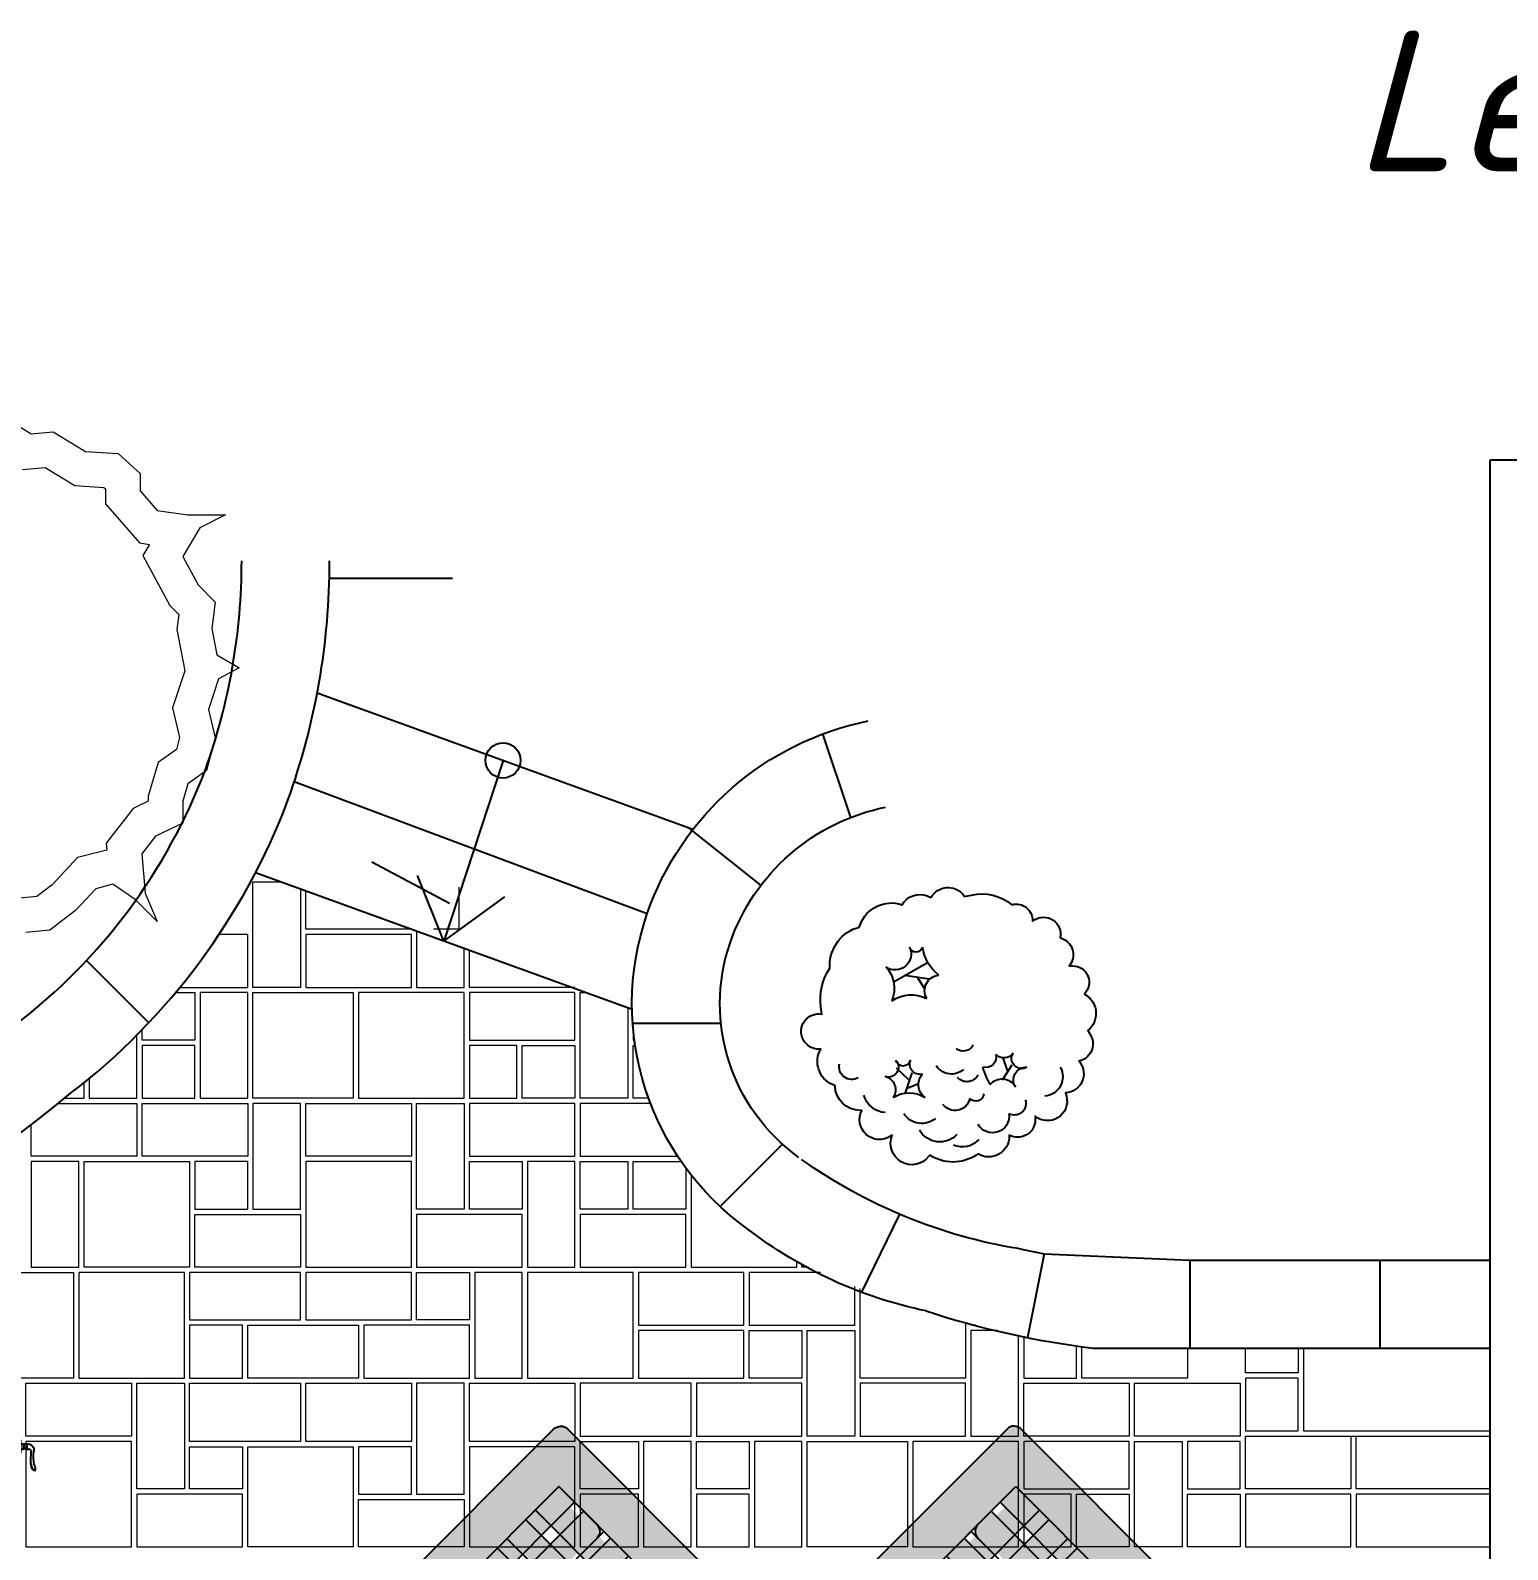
# Model space of a CAD drawing. Header units: millimetres. Extents: x 38613 to 88834, y 14193 to 29607.
# Drawn here: x 43766 to 47963, y 25291 to 29607 of the extents above; entities that cross this region are included whole.
import ezdxf

# ---------------------------------------------------------------- set-up
doc = ezdxf.new("R2010")
doc.units = ezdxf.units.MM
for name, color, linetype in [('doors', 4, 'Continuous'), ('dwgmodels.com expl', 164, 'Continuous'), ('Furn', 34, 'Continuous'), ('furn hatch', 254, 'Continuous'), ('zelen', 69, 'Continuous')]:
    doc.layers.add(name, color=color, linetype=linetype)
doc.layers.add('Floor', color=7, linetype='Continuous', lineweight=0, true_color=0xd6d6d6)
doc.styles.add('ISO', font='isocpeui.ttf')

# ---------------------------------------------------------------- blocks, each defined once
blk = doc.blocks.new('Z_12')
for p, q in [((198.6, 164.5), (101.4, 220.7)), ((166.2, 184.3), (96.8, 174.4)), ((131.5, 181), (110.7, 147.9)), ((-111.5, -113.4), (-139.3, -70.4)), ((-125.4, -86.9), (-113.9, -50.5)), ((154.7, -113.4), (189.4, -80.3)), ((159.3, -136.5), (126.9, -123.3)), ((163.9, -149.8), (145.4, -93.5))]:
    blk.add_line(p, q)
blk.add_lwpolyline([(-12.9, 409.3), (-23.4, 411.8, 0.233912), (-138.6, 384.6, 0.503334), (-197, 337.9), (-202, 341.2, 0.669178), (-275.6, 291.1), (-283.3, 287.8, 0.501791), (-301, 210.9), (-311.2, 210.9, 0.669753), (-344.2, 130.8), (-349.3, 127.4, 0.506877), (-354.3, 27.2), (-362, 13.9, 0.50807), (-329, -59.6), (-331.5, -63, 0.604429), (-290.9, -149.8), (-293.4, -159.8, 0.721665), (-204.6, -216.6), (-204.6, -226.6, 0.571157), (-131, -270.1), (-131, -273.4, 0.58413), (-42.1, -323.5), (-37, -326.8, 0.29945), (95, -326.8), (97.5, -330.2, 0.881287), (201.6, -270.1), (206.7, -273.4, 0.773911), (287.9, -199.9), (293, -199.9, 0.41034), (364.1, -129.8), (371.7, -126.4, 0.446165), (404.7, -26.2), (409.8, -26.2, 1.078884), (402.1, 74), (404.7, 94, 0.178022), (379.3, 204.3), (379.3, 210.9, 0.336876), (295.5, 321.2), (293, 327.8, 0.401413), (173.7, 384.6), (168.6, 391.3, 0.392042), (92.4, 404.7), (87.4, 411.4, 0.518997), (-4, 408)], format="xyb", close=True)
for centre, radius, start, end in [((-3.4, 279.8), 119.8, 307.2011, 352.3009), ((133.8, 269.3), 19.3, 196.6364, 343.3636), ((193.3, 244.4), 45.3, 154.7784, 305.3166), ((65.5, 140.3), 44.2, 329.9007, 85.4842), ((285.8, 147), 89.8, 137.6158, 203.209), ((147.7, 28), 100.3, 56.3805, 116.0143), ((-166.3, -52.2), 28.8, 239.3789, 31.1177), ((-116, -19.2), 31.4, 215.1672, 317.0471), ((-63.7, -47.8), 30.2, 166.1806, 284.8346), ((0, 0), 31.5, 206.6201, 310.304), ((-227, -104), 55.9, 151.0951, 264.9167), ((-179.1, -113.4), 36.4, 326.9926, 92.917), ((-260.8, -20.2), 212.5, 329.9502, 344.4972), ((33.6, -46.5), 50.3, 227.4798, 327.3238), ((122.5, -68.1), 29.6, 255.9127, 21.7324), ((170.9, -52.3), 21.4, 193.1088, 346.8912), ((212.3, -76.7), 28.4, 136.4013, 289.6309), ((316.7, -76.1), 35.9, 238.8912, 14.5226), ((-110.6, -152.8), 42.7, 37.7844, 152.7504), ((-10.7, -82), 36.3, 210.0333, 316.9232), ((82.3, -126.8), 44.6, 305.7896, 42.2257), ((231.6, -141.5), 39.3, 104.3993, 213.1112), ((-145.4, -180.4), 32.7, 160.7898, 297.9907), ((-35.8, -151.2), 22.6, 184.6947, 318.1365), ((23.1, -156.8), 43.1, 192.6971, 322.8693), ((153.5, -232.1), 82.5, 56.8511, 123.1489), ((217.4, -139.4), 66.8, 273.7672, 345.2386), ((-83.3, -216.1), 47.2, 171.6823, 330.9212), ((117.6, -176.4), 60.6, 229.5022, 327.1741), ((66.4, -222.3), 67, 223.9191, 330.2475), ((2.7, -241.5), 62.2, 220.7316, 293.3103)]:
    blk.add_arc(centre, radius, start, end)
blk = doc.blocks.new('gad fu')
at = {"layer": 'furn hatch'}
blk.add_hatch(color=256, dxfattribs=at).paths.add_polyline_path([(440, 850, 0.414214), (410, 880), (330, 880, 0.414214), (300, 850), (300, 140), (-300, 140), (-300, 310), (-300, 850, 0.414214), (-330, 880), (-410, 880, 0.414214), (-440, 850), (-440, 30, 0.414214), (-410, 0), (410, 0, 0.414214), (440, 30)])
h = blk.add_hatch(color=256, dxfattribs=at)
h.paths.add_polyline_path([(-200, 810), (-200, 850), (-270, 850, 0.085164), (-280, 848.3), (-280, 810)])
h.paths.add_polyline_path([(-280, 730), (-280, 690), (-200, 690), (-200, 730)])
h.paths.add_polyline_path([(-280, 610), (-280, 570), (-200, 570), (-200, 610)])
h.paths.add_polyline_path([(-280, 490), (-280, 450), (-200, 450), (-200, 490)])
h.paths.add_polyline_path([(-200, 340), (-200, 450), (-280, 450), (-280, 340)])
h.paths.add_polyline_path([(-270, 340, 0.085164), (-280, 338.3), (-280, 140), (-200, 140), (-200, 340)])
h = blk.add_hatch(color=256, dxfattribs=at)
h.paths.add_polyline_path([(-160, 850), (-160, 810), (-80, 810), (-80, 850)])
h.paths.add_polyline_path([(-160, 730), (-160, 690), (-80, 690), (-80, 730)])
h.paths.add_polyline_path([(-80, 570), (-80, 610), (-160, 610), (-160, 570)])
h.paths.add_polyline_path([(-80, 450), (-80, 490), (-160, 490), (-160, 450)])
h.paths.add_polyline_path([(-80, 340), (-80, 370), (-160, 370), (-160, 340)])
h.paths.add_polyline_path([(-160, 340), (-160, 330), (-80, 330), (-80, 340)])
h.paths.add_polyline_path([(-80, 210), (-80, 250), (-160, 250), (-160, 210)])
h = blk.add_hatch(color=256, dxfattribs=at)
h.paths.add_polyline_path([(-40, 250), (-40, 210), (40, 210), (40, 250)])
h.paths.add_polyline_path([(40, 340), (40, 370), (-40, 370), (-40, 340)])
h.paths.add_polyline_path([(-40, 340), (-40, 330), (40, 330), (40, 340)])
h.paths.add_polyline_path([(40, 450), (40, 490), (-40, 490), (-40, 450)])
h.paths.add_polyline_path([(40, 570), (40, 610), (-40, 610), (-40, 570)])
h.paths.add_polyline_path([(40, 690), (40, 730), (-40, 730), (-40, 690)])
h.paths.add_polyline_path([(-40, 850), (-40, 810), (40, 810), (40, 850)])
h.paths.add_polyline_path([(80, 850), (80, 810), (160, 810), (160, 850)])
h.paths.add_polyline_path([(80, 730), (80, 690), (160, 690), (160, 730)])
h.paths.add_polyline_path([(80, 610), (80, 570), (160, 570), (160, 610)])
h.paths.add_polyline_path([(80, 490), (80, 450), (160, 450), (160, 490)])
h.paths.add_polyline_path([(160, 340), (160, 370), (80, 370), (80, 340)])
h.paths.add_polyline_path([(160, 330), (160, 340), (80, 340), (80, 330)])
h.paths.add_polyline_path([(160, 210), (160, 250), (80, 250), (80, 210)])
h.paths.add_polyline_path([(280, 210), (280, 250), (200, 250), (200, 210)])
h.paths.add_polyline_path([(200, 340), (200, 330), (280, 330), (280, 338.3, 0.085164), (270, 340)])
h.paths.add_polyline_path([(270, 340), (280, 340), (280, 370), (200, 370), (200, 340)])
h.paths.add_polyline_path([(280, 450), (280, 490), (200, 490), (200, 450)])
h.paths.add_polyline_path([(200, 570), (200, 490), (280, 490), (280, 570)])
h.paths.add_polyline_path([(280, 570), (280, 610), (200, 610), (200, 570)])
h.paths.add_polyline_path([(200, 730), (200, 690), (280, 690), (280, 730)])
h.paths.add_polyline_path([(280, 810), (280, 848.3, 0.085164), (270, 850), (200, 850), (200, 810)])
h = blk.add_hatch(color=256, dxfattribs=at)
h.paths.add_polyline_path([(280, 490), (300, 490), (300, 570), (280, 570)])
h.paths.add_polyline_path([(280, 570), (200, 570), (200, 490), (280, 490)])
h.paths.add_polyline_path([(200, 570), (160, 570), (160, 490), (200, 490)])
h.paths.add_polyline_path([(160, 570), (80, 570), (80, 490), (160, 490)])
h.paths.add_polyline_path([(80, 570), (40, 570), (40, 490), (80, 490)])
h.paths.add_polyline_path([(40, 570), (-40, 570), (-40, 490), (40, 490)])
h.paths.add_polyline_path([(-40, 570), (-80, 570), (-80, 490), (-40, 490)])
h.paths.add_polyline_path([(-80, 570), (-160, 570), (-160, 490), (-80, 490)])
h.paths.add_polyline_path([(-160, 570), (-200, 570), (-200, 490), (-160, 490)])
h.paths.add_polyline_path([(-200, 570), (-280, 570), (-280, 490), (-200, 490)])
h.paths.add_polyline_path([(-280, 570), (-300, 570), (-300, 490), (-280, 490)])
h.paths.add_polyline_path([(-300, 610), (-280, 610), (-280, 690), (-300, 690)])
h.paths.add_polyline_path([(-280, 610), (-200, 610), (-200, 690), (-280, 690)])
h.paths.add_polyline_path([(-200, 610), (-160, 610), (-160, 690), (-200, 690)])
h.paths.add_polyline_path([(-160, 610), (-80, 610), (-80, 690), (-160, 690)])
h.paths.add_polyline_path([(-40, 690), (-80, 690), (-80, 610), (-40, 610)])
h.paths.add_polyline_path([(40, 690), (-40, 690), (-40, 610), (40, 610)])
h.paths.add_polyline_path([(40, 610), (80, 610), (80, 690), (40, 690)])
h.paths.add_polyline_path([(80, 610), (160, 610), (160, 690), (80, 690)])
h.paths.add_polyline_path([(200, 690), (160, 690), (160, 610), (200, 610)])
h.paths.add_polyline_path([(200, 610), (280, 610), (280, 690), (200, 690)])
h.paths.add_polyline_path([(300, 690), (280, 690), (280, 610), (300, 610)])
h.paths.add_polyline_path([(300, 810), (280, 810), (280, 730), (300, 730)])
h.paths.add_polyline_path([(280, 810), (200, 810), (200, 730), (280, 730)])
h.paths.add_polyline_path([(160, 730), (200, 730), (200, 810), (160, 810)])
h.paths.add_polyline_path([(160, 810), (80, 810), (80, 730), (160, 730)])
h.paths.add_polyline_path([(80, 810), (40, 810), (40, 730), (80, 730)])
h.paths.add_polyline_path([(40, 810), (-40, 810), (-40, 730), (40, 730)])
h.paths.add_polyline_path([(-40, 810), (-80, 810), (-80, 730), (-40, 730)])
h.paths.add_polyline_path([(-80, 730), (-80, 810), (-160, 810), (-160, 730)])
h.paths.add_polyline_path([(-200, 730), (-160, 730), (-160, 810), (-200, 810)])
h.paths.add_polyline_path([(-200, 810), (-280, 810), (-280, 730), (-200, 730)])
h.paths.add_polyline_path([(-280, 810), (-300, 810), (-300, 730), (-280, 730)])
h = blk.add_hatch(color=256, dxfattribs=at)
h.paths.add_polyline_path([(-280, 210), (-300, 210), (-300, 140), (-280, 140)])
h.paths.add_polyline_path([(-200, 210), (-280, 210), (-280, 140), (-200, 140)])
h.paths.add_polyline_path([(-160, 210), (-200, 210), (-200, 140), (-160, 140)])
h.paths.add_polyline_path([(-80, 210), (-160, 210), (-160, 140), (-80, 140)])
h.paths.add_polyline_path([(-40, 210), (-80, 210), (-80, 140), (-40, 140)])
h.paths.add_polyline_path([(40, 210), (-40, 210), (-40, 140), (40, 140)])
h.paths.add_polyline_path([(80, 210), (40, 210), (40, 140), (80, 140)])
h.paths.add_polyline_path([(160, 210), (80, 210), (80, 140), (160, 140)])
h.paths.add_polyline_path([(200, 210), (160, 210), (160, 140), (200, 140)])
h.paths.add_polyline_path([(280, 210), (200, 210), (200, 140), (280, 140)])
h.paths.add_polyline_path([(300, 210), (280, 210), (280, 140), (300, 140)])
h.paths.add_polyline_path([(300, 310, 0.184483), (292.4, 330), (280, 330), (280, 250), (300, 250)])
h.paths.add_polyline_path([(280, 330), (200, 330), (200, 250), (280, 250)])
h.paths.add_polyline_path([(200, 330), (160, 330), (160, 250), (200, 250)])
h.paths.add_polyline_path([(160, 330), (80, 330), (80, 250), (160, 250)])
h.paths.add_polyline_path([(80, 330), (40, 330), (40, 250), (80, 250)])
h.paths.add_polyline_path([(-40, 330), (-80, 330), (-80, 250), (-40, 250)])
h.paths.add_polyline_path([(40, 330), (-40, 330), (-40, 250), (40, 250)])
h.paths.add_polyline_path([(-80, 330), (-160, 330), (-160, 250), (-80, 250)])
h.paths.add_polyline_path([(-160, 330), (-200, 330), (-200, 250), (-160, 250)])
h.paths.add_polyline_path([(-200, 330), (-280, 330), (-280, 250), (-200, 250)])
h.paths.add_polyline_path([(-280, 330), (-292.4, 330, 0.184483), (-300, 310), (-300, 250), (-280, 250)])
h.paths.add_polyline_path([(-280, 450), (-300, 450), (-300, 370), (-280, 370)])
h.paths.add_polyline_path([(-200, 450), (-280, 450), (-280, 370), (-200, 370)])
h.paths.add_polyline_path([(-160, 450), (-200, 450), (-200, 370), (-160, 370)])
h.paths.add_polyline_path([(-80, 450), (-160, 450), (-160, 370), (-80, 370)])
h.paths.add_polyline_path([(-40, 450), (-80, 450), (-80, 370), (-40, 370)])
h.paths.add_polyline_path([(40, 450), (-40, 450), (-40, 370), (40, 370)])
h.paths.add_polyline_path([(160, 450), (80, 450), (80, 370), (160, 370)])
h.paths.add_polyline_path([(80, 450), (40, 450), (40, 370), (80, 370)])
h.paths.add_polyline_path([(200, 450), (160, 450), (160, 370), (200, 370)])
h.paths.add_polyline_path([(280, 450), (200, 450), (200, 370), (280, 370)])
h.paths.add_polyline_path([(300, 450), (280, 450), (280, 370), (300, 370)])
at = {"color": 0}
for points in [[(-300, 140), (-300, 850, 0.414214), (-330, 880), (-410, 880, 0.414214), (-440, 850), (-440, 30, 0.414214), (-410, 0), (410, 0, 0.414214), (440, 30), (440, 850, 0.414214), (410, 880), (330, 880, 0.414214), (300, 850), (300, 140), (-300, 140), (-300, 850)], [(-300, 340), (270, 340, -0.414214), (300, 310), (300, 140), (-300, 140), (-300, 310, -0.414214), (-270, 340), (300, 340), (300, 820, 0.414214), (270, 850), (-270, 850, 0.414214), (-300, 820), (-300, 340)]]:
    blk.add_lwpolyline(points, format="xyb", dxfattribs=at)
at = {"layer": 'furn hatch'}
for p, q in [((-200, 850), (-200, 140)), ((-160, 850), (-160, 140)), ((-80, 850), (-80, 140)), ((-40, 850), (-40, 140)), ((40, 850), (40, 140)), ((80, 850), (80, 140)), ((160, 850), (160, 140)), ((200, 850), (200, 140)), ((300, 810), (-300, 810)), ((300, 730), (-300, 730)), ((300, 690), (-300, 690)), ((300, 610), (-300, 610)), ((300, 570), (-300, 570)), ((300, 490), (-300, 490)), ((300, 450), (-300, 450)), ((300, 370), (-300, 370)), ((300, 250), (-300, 250)), ((-300, 210), (300, 210))]:
    blk.add_line(p, q, dxfattribs=at)
blk = doc.blocks.new('door-handle')
at = {"color": 0}
for p, q in [((-32, 10), (-32, -10)), ((-30, 9), (-32, 9)), ((-30, 9), (-30, -9)), ((-19, 9), (-21, 9)), ((-21, 9), (-21, -9)), ((-19, 10), (-19, -10)), ((-9, 10), (-19, 10)), ((0, 25), (-9, 25)), ((-9, 25), (-9, -25)), ((0, -25), (0, 25)), ((-32, -10), (-40.3, -10)), ((-30, -9), (-32, -9)), ((-19, -9), (-21, -9)), ((-9, -10), (-19, -10)), ((-9, -25), (0, -25)), ((-61.7, -93.1), (-60.8, -94))]:
    blk.add_line(p, q, dxfattribs=at)
for centre, radius, start, end in [((-34.5, -14.9), 25, 84.35495, 191.57472), ((-25.5, 16.2), 8.47, 237.89021, 302.10979), ((-242.8, -39.2), 184.8, 350.53954, 5.99139), ((-39.7, -19.5), 9.55, 85.97688, 192.32568), ((-595.6, -61.6), 548.1, 359.69304, 4.18611), ((-25.5, -16.2), 8.47, 57.89021, 122.10979), ((-38.9, -82.4), 25.1, 149.32935, 204.97263), ((-91.1, -62.2), 42.6, 313.56134, 358.16916), ((-90.2, -63.1), 42.6, 313.56134, 358.16916)]:
    blk.add_arc(centre, radius, start, end, dxfattribs=at)
blk = doc.blocks.new('door 810x125')
at = {"layer": 'doors', "color": 34, "linetype": 'ByBlock'}
for points in [[(-62.5, -32), (-82.5, -32), (-82.5, -12), (-72.5, -12), (-72.5, 28), (-82.5, 28), (-82.5, 48), (-62.5, 48)], [(62.5, -32), (82.5, -32), (82.5, -12), (72.5, -12), (72.5, 28), (82.5, 28), (82.5, 48), (62.5, 48)], [(62.5, 0), (-62.5, 0), (-62.5, -47), (-10.5, -47), (-10.5, -32), (62.5, -32), (62.5, 0)], [(29.5, -32), (735.5, -32), (735.5, -72), (29.5, -72), (29.5, -32)], [(62.5, -810), (-62.5, -810), (-62.5, -763), (-10.5, -763), (-10.5, -778), (62.5, -778), (62.5, -810)], [(-62.5, -778), (-82.5, -778), (-82.5, -798), (-72.5, -798), (-72.5, -838), (-82.5, -838), (-82.5, -858), (-62.5, -858)], [(62.5, -778), (82.5, -778), (82.5, -798), (72.5, -798), (72.5, -838), (82.5, -838), (82.5, -858), (62.5, -858)]]:
    blk.add_lwpolyline(points, dxfattribs=at)
at = {"layer": 'doors'}
blk.add_arc((-10.5, -32), 746.3, 272.8011, 358.4643, dxfattribs=at)
at = {"layer": 'doors', "color": 34, "linetype": 'ByBlock', "zscale": 0.07530120532436947}
for p, xscale, yscale, rotation in [((681.6, -32), 0.7530120532028377, 0.7530120532028377, 270.0000000310026), ((681.6, -72), -0.753012053319253, 0.753012053319253, 269.9999999689974)]:
    blk.add_blockref('door-handle', p, dxfattribs=dict(at, xscale=xscale, yscale=yscale, rotation=rotation))

msp = doc.modelspace()

# ---------------------------------------------------------------- linework, layer by layer
for p, q in [((47913.3, 24989.6), (47913.3, 28387.2)), ((47913.3, 28387.2), (48113.3, 28387.2))]:
    msp.add_line(p, q)
at = {"layer": 'doors', "color": 4}
for p, q in [((46573.1, 26145.9), (46646, 26131.6)), ((46646, 26131.6), (47060.4, 26113.3)), ((47060.4, 26113.3), (47913.3, 26113.3)), ((47600.2, 26113.3), (47600.2, 25863.3))]:
    msp.add_line(p, q, dxfattribs=at)
for points in [[(39613.3, 26113.3), (42197.5, 26113.3, 0.142849), (43724, 26782.4, 0.13981), (44263.1, 27506.4, 0.086089), (44366.2, 28100.3, 0.086089)], [(40213.3, 25863.3), (42213.3, 25863.3, 0.143726), (43880.3, 26587.2, 0.139373), (44497.7, 27419.9, 0.086378), (44616.2, 28100.2)], [(45804.3, 26201.4, -0.331114), (45517.4, 27095.1, -0.265949), (46146, 27645.1)], [(45949.7, 26404.8, -0.330899), (45753.9, 27014, -0.265758), (46195.4, 27400.1, -0.265758)], [(46573.1, 26145.9, -0.115024), (45956.8, 26399.6, -0.113141)], [(46311.2, 25968.8, -0.113141), (45804.3, 26201.4, 0.942953)], [(46311.2, 25968.8, 0.048649), (46785.5, 25863.3), (47913.3, 25863.3)]]:
    msp.add_lwpolyline(points, format="xyb", dxfattribs=at)
for points in [[(44615.6, 28050.5), (44965.5, 28050.5)], [(45648.4, 27337), (44580.8, 27724.4)], [(46096.7, 27371), (46017.5, 27608.4)], [(45108.9, 27532.8), (44940.4, 27019.5), (44866.2, 27206.4)], [(45108.9, 27532.8), (44940.4, 27019.5), (45113.9, 27145.6)], [(45518.1, 27097.1), (44515.6, 27472)], [(45841.8, 27178.4), (45638.1, 27340.7)], [(44956.8, 27126.2), (44736.1, 27244)], [(45475.4, 26825.3), (44405.4, 27213.6)], [(44102.1, 26787.6), (43925.2, 26964.4)], [(45728.1, 26785.6), (45477.2, 26785.6)], [(45902.7, 26442.6), (45725.7, 26265.7)], [(46235.3, 26243.6), (46127.1, 26022.1)], [(46646, 26131.6), (46599.3, 25893.2)], [(47060.4, 26113.3), (47060.4, 25863.3)]]:
    msp.add_lwpolyline(points, dxfattribs=at)
msp.add_circle((45108.6, 27532.9), 50, dxfattribs=at)
at = {"layer": 'Floor'}
for points in [[(44398.3, 26888.3), (44398.3, 27188.3), (44475, 27188.3)], [(44533.3, 27167.2), (44533.3, 26888.3), (44398.3, 26888.3)], [(44848.3, 27053.3), (44548.3, 27053.3), (44548.3, 27161.7)], [(44983.3, 27172.5), (44983.3, 27053.3), (44911.6, 27053.3)], [(44190.7, 26888.3), (44383.3, 26888.3), (44383.3, 27038.3), (44301.7, 27038.3)], [(44848.3, 27038.3), (44548.3, 27038.3), (44548.3, 26888.3), (44848.3, 26888.3), (44848.3, 27038.3)], [(44863.3, 27047.4), (44863.3, 26888.3), (44998.3, 26888.3)], [(44998.3, 26888.3), (44998.3, 26998.4)], [(45313.3, 26888.3), (45013.3, 26888.3), (45013.3, 26993)], [(44178.3, 26873.3), (44233.3, 26873.3), (44233.3, 26738.3), (44083.3, 26738.3), (44083.3, 26768)], [(44248.3, 26873.3), (44248.3, 26573.3), (44383.3, 26573.3), (44383.3, 26873.3), (44248.3, 26873.3)], [(44398.3, 26873.3), (44683.3, 26873.3), (44683.3, 26573.3), (44398.3, 26573.3), (44398.3, 26873.3)], [(44998.3, 26873.3), (44698.3, 26873.3), (44698.3, 26573.3), (44998.3, 26573.3), (44998.3, 26873.3)], [(45013.3, 26738.3), (45313.3, 26738.3), (45313.3, 26873.3), (45013.3, 26873.3), (45013.3, 26738.3)], [(45463.3, 26829.7), (45463.3, 26573.3), (45328.3, 26573.3), (45328.3, 26873.3), (45343.1, 26873.3)], [(45478.3, 26779.2), (45478.3, 26738.3), (45483.1, 26738.3)], [(43933.3, 26629.6), (43933.3, 26573.3), (44068.3, 26573.3), (44068.3, 26752.8)], [(44083.3, 26573.3), (44233.3, 26573.3), (44233.3, 26723.3), (44083.3, 26723.3), (44083.3, 26573.3)], [(45013.3, 26573.3), (45148.3, 26573.3), (45148.3, 26723.3), (45013.3, 26723.3), (45013.3, 26573.3)], [(45313.3, 26573.3), (45163.3, 26573.3), (45163.3, 26723.3), (45313.3, 26723.3), (45313.3, 26573.3)], [(45524.1, 26573.3), (45478.3, 26573.3), (45478.3, 26723.3), (45485.3, 26723.3)], [(43863.5, 26573.3), (43918.3, 26573.3), (43918.3, 26617.3)], [(43845.2, 26558.3), (44068.3, 26558.3), (44068.3, 26408.3), (43768.3, 26408.3), (43768.3, 26498)], [(44083.3, 26558.3), (44383.3, 26558.3), (44383.3, 26408.3), (44083.3, 26408.3), (44083.3, 26558.3)], [(44398.3, 26558.3), (44398.3, 26258.3), (44533.3, 26258.3), (44533.3, 26558.3), (44398.3, 26558.3)], [(44848.3, 26408.3), (44548.3, 26408.3), (44548.3, 26558.3), (44848.3, 26558.3), (44848.3, 26408.3)], [(44998.3, 26558.3), (44998.3, 26258.3), (44863.3, 26258.3), (44863.3, 26558.3), (44998.3, 26558.3)], [(45313.3, 26558.3), (45013.3, 26558.3), (45013.3, 26408.3), (45313.3, 26408.3), (45313.3, 26558.3)], [(45529.6, 26558.3), (45328.3, 26558.3), (45328.3, 26408.3), (45605.3, 26408.3)], [(43768.3, 26393.3), (43768.3, 26093.3), (43903.3, 26093.3), (43903.3, 26393.3), (43768.3, 26393.3)], [(43918.3, 26393.3), (44218.3, 26393.3), (44218.3, 26093.3), (43918.3, 26093.3), (43918.3, 26393.3)], [(44233.3, 26258.3), (44383.3, 26258.3), (44383.3, 26393.3), (44233.3, 26393.3), (44233.3, 26258.3)], [(44848.3, 26393.3), (44548.3, 26393.3), (44548.3, 26093.3), (44848.3, 26093.3), (44848.3, 26393.3)], [(45163.3, 26258.3), (45013.3, 26258.3), (45013.3, 26393.3), (45163.3, 26393.3), (45163.3, 26258.3)], [(45178.3, 26393.3), (45178.3, 26093.3), (45313.3, 26093.3), (45313.3, 26393.3), (45178.3, 26393.3)], [(45328.3, 26393.3), (45463.3, 26393.3), (45463.3, 26258.3), (45328.3, 26258.3), (45328.3, 26393.3)], [(45628.3, 26258.3), (45478.3, 26258.3), (45478.3, 26393.3), (45615.1, 26393.3)], [(45628.3, 26374.2), (45628.3, 26258.3)], [(45643.3, 26353.8), (45643.3, 26093.3)], [(44233.3, 26243.3), (44533.3, 26243.3), (44533.3, 26093.3), (44233.3, 26093.3), (44233.3, 26243.3)], [(45163.3, 26243.3), (44863.3, 26243.3), (44863.3, 26093.3), (45163.3, 26093.3), (45163.3, 26243.3)], [(45628.3, 26243.3), (45328.3, 26243.3), (45328.3, 26093.3), (45628.3, 26093.3), (45628.3, 26243.3)], [(43603.3, 26078.3), (43888.3, 26078.3), (43888.3, 25778.3), (43603.3, 25778.3), (43603.3, 26078.3)], [(44203.3, 26078.3), (43903.3, 26078.3), (43903.3, 25778.3), (44203.3, 25778.3), (44203.3, 26078.3)], [(44218.3, 25943.3), (44533.3, 25943.3), (44533.3, 26078.3), (44218.3, 26078.3), (44218.3, 25943.3)], [(44848.3, 26078.3), (44548.3, 26078.3), (44548.3, 25943.3), (44848.3, 25943.3), (44848.3, 26078.3)], [(45013.3, 25943.3), (44863.3, 25943.3), (44863.3, 26078.3), (45013.3, 26078.3), (45013.3, 25943.3)], [(45028.3, 26078.3), (45028.3, 25778.3), (45163.3, 25778.3), (45163.3, 26078.3), (45028.3, 26078.3)], [(45178.3, 25778.3), (45478.3, 25778.3), (45478.3, 26078.3), (45178.3, 26078.3), (45178.3, 25778.3)], [(45493.3, 25928.3), (45793.3, 25928.3), (45793.3, 26078.3), (45493.3, 26078.3), (45493.3, 25928.3)], [(45643.3, 26093.3), (45943.3, 26093.3), (45943.3, 26108.4)], [(46010.9, 26078.3), (45808.3, 26078.3), (45808.3, 25928.3)], [(45976.5, 26093.3), (45958.3, 26093.3), (45958.3, 26101.5)], [(45808.3, 25928.3), (46108.3, 25928.3), (46108.3, 26038.5)], [(46423.3, 25778.3), (46123.3, 25778.3), (46123.3, 26032.8)], [(44218.3, 25778.3), (44368.3, 25778.3), (44368.3, 25928.3), (44218.3, 25928.3), (44218.3, 25778.3)], [(44383.3, 25928.3), (44698.3, 25928.3), (44698.3, 25778.3), (44383.3, 25778.3), (44383.3, 25928.3)], [(45013.3, 25928.3), (44713.3, 25928.3), (44713.3, 25778.3), (45013.3, 25778.3), (45013.3, 25928.3)], [(45493.3, 25778.3), (45793.3, 25778.3), (45793.3, 25913.3), (45493.3, 25913.3), (45493.3, 25778.3)], [(45808.3, 25913.3), (45958.3, 25913.3), (45958.3, 25778.3), (45808.3, 25778.3), (45808.3, 25913.3)], [(45973.3, 25613.3), (45973.3, 25913.3), (46108.3, 25913.3), (46108.3, 25613.3), (45973.3, 25613.3)], [(46423.3, 25935.9), (46423.3, 25778.3)], [(46452.6, 25928.3), (46438.3, 25928.3), (46438.3, 25932)], [(46514.2, 25913.3), (46438.3, 25913.3), (46438.3, 25613.3), (46573.3, 25613.3)], [(46573.3, 25613.3), (46573.3, 25900.2)], [(46588.3, 25897.1), (46588.3, 25778.3), (46738.3, 25778.3), (46738.3, 25870.2)], [(47053.3, 25778.3), (46753.3, 25778.3), (46753.3, 25867.9)], [(47053.3, 25863.3), (47053.3, 25778.3)], [(47368.3, 25863.3), (47368.3, 25793.3), (47218.3, 25793.3), (47218.3, 25863.3)], [(47383.3, 25863.3), (47383.3, 25628.3), (47913.3, 25628.3)], [(47218.3, 25628.3), (47368.3, 25628.3), (47368.3, 25778.3), (47218.3, 25778.3), (47218.3, 25628.3)], [(44053.3, 25613.3), (43753.3, 25613.3), (43753.3, 25763.3), (44053.3, 25763.3), (44053.3, 25613.3)], [(44203.3, 25763.3), (44203.3, 25463.3), (44068.3, 25463.3), (44068.3, 25763.3), (44203.3, 25763.3)], [(44218.3, 25763.3), (44533.3, 25763.3), (44533.3, 25598.3), (44218.3, 25598.3), (44218.3, 25763.3)], [(44548.3, 25763.3), (44848.3, 25763.3), (44848.3, 25598.3), (44548.3, 25598.3), (44548.3, 25763.3)], [(44863.3, 25763.3), (44863.3, 25448.3), (44998.3, 25448.3), (44998.3, 25763.3), (44863.3, 25763.3)], [(45313.3, 25598.3), (45013.3, 25598.3), (45013.3, 25763.3), (45313.3, 25763.3), (45313.3, 25598.3)], [(45328.3, 25613.3), (45643.3, 25613.3), (45643.3, 25763.3), (45328.3, 25763.3), (45328.3, 25613.3)], [(45328.3, 25613.3), (45643.3, 25613.3), (45643.3, 25763.3), (45328.3, 25763.3), (45328.3, 25613.3)], [(45658.3, 25613.3), (45958.3, 25613.3), (45958.3, 25763.3), (45658.3, 25763.3), (45658.3, 25613.3)], [(46423.3, 25763.3), (46123.3, 25763.3), (46123.3, 25613.3), (46423.3, 25613.3), (46423.3, 25763.3)], [(46888.3, 25613.3), (46588.3, 25613.3), (46588.3, 25763.3), (46888.3, 25763.3), (46888.3, 25613.3)], [(47203.3, 25613.3), (46903.3, 25613.3), (46903.3, 25763.3), (47203.3, 25763.3), (47203.3, 25613.3)], [(44053.3, 25598.3), (43753.3, 25598.3), (43753.3, 25298.3), (44053.3, 25298.3), (44053.3, 25598.3)], [(45328.3, 25598.3), (45493.3, 25598.3), (45493.3, 25463.3), (45328.3, 25463.3), (45328.3, 25598.3)], [(45508.3, 25598.3), (45508.3, 25298.3), (45643.3, 25298.3), (45643.3, 25598.3), (45508.3, 25598.3)], [(45658.3, 25598.3), (45808.3, 25598.3), (45808.3, 25463.3), (45658.3, 25463.3), (45658.3, 25598.3)], [(45823.3, 25598.3), (45823.3, 25298.3), (45958.3, 25298.3), (45958.3, 25598.3), (45823.3, 25598.3)], [(45973.3, 25598.3), (46258.3, 25598.3), (46258.3, 25298.3), (45973.3, 25298.3), (45973.3, 25598.3)], [(46573.3, 25598.3), (46273.3, 25598.3), (46273.3, 25298.3), (46573.3, 25298.3), (46573.3, 25598.3)], [(46588.3, 25463.3), (46888.3, 25463.3), (46888.3, 25598.3), (46588.3, 25598.3), (46588.3, 25463.3)], [(47038.3, 25598.3), (47038.3, 25298.3), (46903.3, 25298.3), (46903.3, 25598.3), (47038.3, 25598.3)], [(47203.3, 25598.3), (47053.3, 25598.3), (47053.3, 25463.3), (47203.3, 25463.3), (47203.3, 25598.3)], [(47218.3, 25613.3), (47913.3, 25613.3)], [(47518.3, 25613.3), (47518.3, 25463.3), (47218.3, 25463.3), (47218.3, 25613.3)], [(47913.3, 25463.3), (47533.3, 25463.3), (47533.3, 25613.3)], [(44368.3, 25463.3), (44218.3, 25463.3), (44218.3, 25583.3), (44368.3, 25583.3), (44368.3, 25463.3)], [(44383.3, 25583.3), (44683.3, 25583.3), (44683.3, 25298.3), (44383.3, 25298.3), (44383.3, 25583.3)], [(44698.3, 25448.3), (44848.3, 25448.3), (44848.3, 25583.3), (44698.3, 25583.3), (44698.3, 25448.3)], [(45313.3, 25583.3), (45013.3, 25583.3), (45013.3, 25298.3), (45313.3, 25298.3), (45313.3, 25583.3)], [(44368.3, 25448.3), (44068.3, 25448.3), (44068.3, 25298.3), (44368.3, 25298.3), (44368.3, 25448.3)], [(44698.3, 25433.3), (44998.3, 25433.3), (44998.3, 25298.3), (44698.3, 25298.3), (44698.3, 25433.3)], [(45328.3, 25298.3), (45493.3, 25298.3), (45493.3, 25448.3), (45328.3, 25448.3), (45328.3, 25298.3)], [(45658.3, 25298.3), (45808.3, 25298.3), (45808.3, 25448.3), (45658.3, 25448.3), (45658.3, 25298.3)], [(46588.3, 25298.3), (46723.3, 25298.3), (46723.3, 25448.3), (46588.3, 25448.3), (46588.3, 25298.3)], [(46888.3, 25298.3), (46738.3, 25298.3), (46738.3, 25448.3), (46888.3, 25448.3), (46888.3, 25298.3)], [(47203.3, 25298.3), (47053.3, 25298.3), (47053.3, 25448.3), (47203.3, 25448.3), (47203.3, 25298.3)], [(47218.3, 25298.3), (47518.3, 25298.3), (47518.3, 25448.3), (47218.3, 25448.3), (47218.3, 25298.3)], [(47913.3, 25448.3), (47533.3, 25448.3), (47533.3, 25298.3)], [(47533.3, 25298.3), (47913.3, 25298.3)]]:
    msp.add_lwpolyline(points, dxfattribs=at)
at = {"layer": 'zelen', "lineweight": 0}
for points in [[(43709.6, 28497.7), (43767.8, 28460.4), (43830.7, 28466.6), (43922.8, 28410.7), (44014.8, 28404.5), (44077.8, 28348.6), (44077.8, 28298.9), (44126.3, 28243), (44213.5, 28230.6), (44320, 28230.6), (44247.4, 28193.4), (44198.9, 28112.6), (44242.5, 28031.9), (44291, 27982.2), (44281.3, 27907.7), (44295.8, 27833.1), (44358.8, 27795.9), (44300.7, 27764.8), (44271.6, 27677.9), (44291, 27597.1), (44266.7, 27504), (44213.5, 27466.7), (44198.9, 27417), (44198.9, 27354.9), (44121.4, 27317.6), (44082.7, 27268), (44092.4, 27156.2), (44126.3, 27075.4), (44063.3, 27137.5), (44000.3, 27181), (43951.8, 27168.6), (43893.7, 27106.5), (43821.1, 27050.6), (43753.2, 27044.4)], [(43743.4, 28359.2), (43807.7, 28365.5), (43892.2, 28314.2), (43974.7, 28308.6), (43979.4, 28304.4), (43979.4, 28262.2), (44076, 28150.8), (44104.7, 28146.7), (44085.8, 28115.2), (44162.5, 27973), (44187.3, 27947.6), (44181.7, 27904.5), (44204.5, 27787.5), (44169.4, 27682.3), (44189.6, 27598.1), (44180.7, 27563.8), (44128.8, 27527.5), (44100.6, 27431.1), (44100.6, 27416.8), (44058, 27396.3), (43981.3, 27298), (43983, 27278.1), (43899.6, 27256.7), (43827.4, 27179.6), (43783.7, 27145.9), (43735.7, 27141.6)]]:
    msp.add_lwpolyline(points, dxfattribs=at)

# ---------------------------------------------------------------- block references
at = {"layer": 'doors', "color": 34, "linetype": 'ByBlock', "xscale": -1, "rotation": 269.9999999999994}
msp.add_blockref('door 810x125', (43763.3, 24902.6), dxfattribs=at)
at = {"layer": 'Furn', "color": 34, "yscale": 0.8999999999941792, "zscale": 0.9}
for p, xscale, rotation in [((44977.2, 25357.5), -0.9500000000074919, 224.9999999999994), ((46856.6, 25357.5), 0.9500000000074919, 134.9999999999994)]:
    msp.add_blockref('gad fu', p, dxfattribs=dict(at, xscale=xscale, rotation=rotation))
at = {"layer": 'zelen', "lineweight": 0, "xscale": -1, "rotation": 359.9999999999994}
msp.add_blockref('Z_12', (46416.4, 26738.5), dxfattribs=at)

# ---------------------------------------------------------------- texts
at = {"layer": 'dwgmodels.com expl', "linetype": 'Continuous', "lineweight": 0, "style": 'ISO'}
msp.add_text('Level 1', height=400, dxfattribs=at).set_placement((47524.2, 29206.8))

doc.saveas('drawing.dxf')
